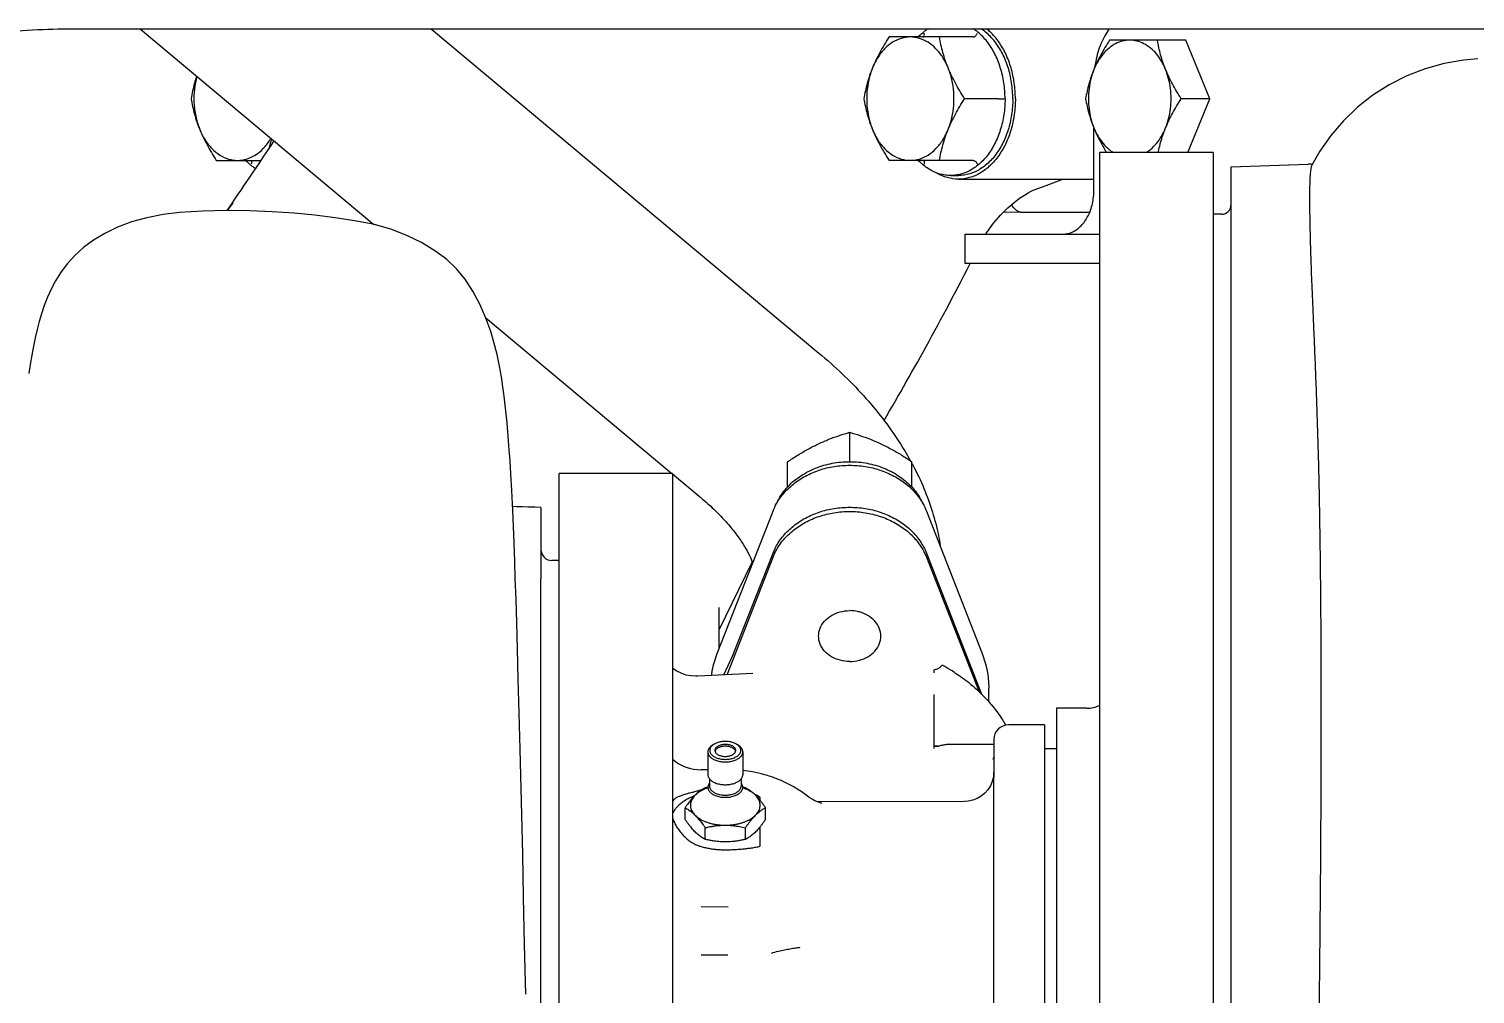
# Model space of a CAD drawing. Header units: millimetres. Extents: x 156850 to 204135, y 56350 to 74150.
# Drawn here: x 174962.6 to 175160.2, y 62209.1 to 62341 of the extents above; entities that cross this region are included whole.
import ezdxf

# ---------------------------------------------------------------- set-up
doc = ezdxf.new("R2010")
doc.units = ezdxf.units.MM
doc.header["$LTSCALE"] = 150
doc.layers.add('-----33 Equipment', color=5, linetype='Continuous')

# ---------------------------------------------------------------- blocks, each defined once
blk = doc.blocks.new('X-2F-PLAN$0$A$C73FA2420')
at = {"color": 0, "linetype": 'Continuous'}
for p, q in [((2552.34, 672.09), (2552.34, 672.08)), ((2586.73, 417.7), (2586.73, 670.35)), ((2586.73, 660.5), (2560.05, 628.59)), ((2568.8, 650.13), (2568.8, 644.05)), ((2562.87, 648.06), (2561.94, 648.69)), ((2563.02, 647.86), (2561.94, 648.63)), ((2563.38, 647.71), (2562.87, 648.06)), ((2564.19, 647.16), (2563.38, 647.71)), ((2564.75, 646.78), (2564.19, 647.16)), ((2565.32, 646.39), (2564.75, 646.78)), ((2565.92, 645.98), (2565.32, 646.39)), ((2566.53, 645.57), (2565.92, 645.98)), ((2567.17, 645.14), (2566.53, 645.57)), ((2567.83, 644.69), (2567.17, 645.14)), ((2568.52, 644.24), (2567.83, 644.69)), ((2569.23, 643.77), (2568.52, 644.24)), ((2569.96, 643.28), (2569.23, 643.77)), ((2570.71, 642.78), (2569.96, 643.28)), ((2571.49, 642.27), (2570.71, 642.78)), ((2586.73, 620.74), (2542.47, 567.78)), ((2547.27, 613.29), (2526.02, 587.86)), ((2543.94, 612.18), (2543.94, 612.18)), ((2389.29, 605.78), (2511.63, 605.78)), ((2518.5, 605.78), (2511.63, 605.78)), ((2521.38, 605.78), (2518.5, 605.78)), ((2452.22, 603.28), (2524.4, 603.29)), ((2514.11, 603.29), (2514.11, 604.26)), ((2524.4, 603.29), (2526.01, 603.29)), ((2526.02, 587.79), (2526.01, 603.29)), ((2524.52, 587.79), (2452.22, 587.78)), ((2525.96, 587.79), (2522.9, 584.14)), ((2526.02, 587.79), (2524.52, 587.79)), ((2478.73, 586.07), (2480.32, 586.07)), ((2460.23, 583.89), (2460.22, 580.22)), ((2466.75, 580.19), (2466.76, 583.87)), ((2476, 583.32), (2477.59, 583.32)), ((2487.95, 582.95), (2484.83, 582.95)), ((2485.52, 582.95), (2485.51, 583.87)), ((2498.68, 576.82), (2498.3, 584.34)), ((2484.27, 582.74), (2483.29, 582.74)), ((2501.42, 581.67), (2520.88, 574.05)), ((2502.15, 581.39), (2507.71, 581.39)), ((2504.63, 581.39), (2513.89, 576.89)), ((2498.48, 580.77), (2501.03, 579.58)), ((2498.5, 580.34), (2514.57, 574.05)), ((2501.03, 579.58), (2515.14, 574.05)), ((2476, 577.82), (2477.59, 577.82)), ((2484.27, 578.41), (2483.29, 578.41)), ((2487.95, 578.19), (2484.83, 578.19)), ((2475.06, 575.81), (2477.73, 575.81)), ((2478.73, 575.07), (2480.32, 575.07)), ((2481.33, 575.81), (2481.71, 575.81)), ((2524.11, 572.08), (2527.62, 572.08)), ((2481.19, 547.87), (2481.11, 567.94)), ((2527.62, 563.58), (2531.64, 563.58)), ((2533.25, 558.89), (2533.9, 558.51)), ((2568.8, 546.69), (2568.8, 558.2)), ((2585.67, 546.69), (2585.67, 558.2)), ((2524.11, 555.08), (2527.62, 555.08)), ((2488.43, 552.03), (2495.81, 552.03)), ((2515.14, 553.1), (2495.84, 545.55)), ((2514.57, 553.1), (2496.16, 545.89)), ((2498.76, 552.03), (2499.18, 552.03)), ((2520.88, 553.1), (2501.42, 545.49)), ((2488.97, 543.89), (2488.97, 549.93)), ((2499.64, 550.59), (2499.74, 550.76)), ((2566.73, 549.78), (2566.73, 548.72)), ((2554.73, 547.81), (2558.73, 547.81)), ((2554.73, 529.41), (2554.73, 547.81)), ((2558.73, 547.81), (2558.73, 529.41)), ((2566.23, 548.72), (2566.23, 530.2)), ((2577.23, 543.25), (2577.23, 547.88)), ((2440.96, 543.88), (2485.12, 543.89)), ((2485.19, 543.89), (2484.49, 543.89)), ((2485.12, 543.89), (2485.19, 543.89)), ((2487.38, 543.89), (2485.19, 543.89)), ((2489.64, 543.89), (2485.19, 543.89)), ((2487.54, 543.89), (2487.38, 543.89)), ((2494.78, 544.58), (2496.67, 544.58)), ((2491.64, 536.98), (2491.64, 541.89)), ((2561.79, 542.5), (2561.73, 540.14)), ((2561.73, 540.14), (2561.73, 540.11)), ((2561.73, 540.11), (2561.73, 530.78)), ((2564.76, 538.39), (2564.77, 538.37)), ((2491.64, 536.98), (2409.04, 536.97)), ((2488.39, 535.33), (2488.39, 536.98)), ((2488.39, 535.33), (2409.04, 535.32)), ((2493.92, 535.33), (2488.39, 535.33)), ((2493.92, 531.17), (2493.92, 535.33)), ((2564.73, 530.2), (2573.22, 530.2)), ((2385.06, 529.41), (2568.46, 529.41)), ((2568.46, 529.41), (2569.88, 529.41)), ((2569.88, 513.91), (2569.88, 529.41)), ((2585.23, 517.63), (2585.23, 528.07)), ((2577.23, 514.36), (2577.23, 518.27)), ((2569.88, 517.36), (2577.23, 514.36)), ((2577.23, 514.36), (2585.23, 517.63)), ((2568.38, 513.91), (2385.06, 513.91)), ((2561.45, 512.73), (2561.45, 513.91)), ((2569.88, 513.91), (2568.38, 513.91)), ((2525.38, 511.49), (2368.57, 511.51)), ((2562.7, 511.48), (2525.38, 511.49)), ((2567.91, 511.48), (2562.7, 511.48)), ((2567.91, 511.48), (2568.28, 500.92)), ((2570.06, 499.34), (2568.15, 500.43))]:
    blk.add_line(p, q, dxfattribs=at)
for points in [[(2552.34, 672.09), (2551.27, 672.66), (2550.09, 673.2), (2548.95, 673.65), (2547.85, 674.02), (2546.76, 674.34), (2545.68, 674.62), (2544.57, 674.87), (2543.41, 675.11), (2542.2, 675.33), (2540.92, 675.54), (2539.67, 675.72)], [(2561.67, 655.14), (2561.4, 657.38), (2560.97, 659.63), (2560.39, 661.72), (2559.66, 663.63), (2558.81, 665.37), (2557.88, 666.92), (2556.88, 668.27), (2555.82, 669.44), (2554.67, 670.48), (2553.45, 671.39), (2552.34, 672.08)], [(2543.94, 612.18), (2545.42, 612.62), (2547.25, 613.28), (2549.15, 614.13), (2550.95, 615.08), (2552.55, 616.1), (2553.98, 617.3), (2555.28, 618.69), (2556.46, 620.28), (2557.56, 622.08), (2558.55, 624.09), (2559.4, 626.29), (2560.08, 628.67), (2560.56, 631.22), (2560.95, 633.88), (2561.3, 636.64), (2561.58, 639.5), (2561.79, 642.47), (2561.91, 645.55), (2561.95, 648.72), (2561.86, 651.98), (2561.67, 655.14)], [(2527.69, 609.99), (2528.35, 610.03), (2529.21, 610.09), (2530.46, 610.18), (2531.72, 610.28), (2532.94, 610.39), (2534.14, 610.5), (2535.35, 610.63), (2536.57, 610.78), (2537.84, 610.95), (2539.2, 611.16), (2540.67, 611.42), (2542.29, 611.76), (2543.94, 612.18)], [(2473.99, 608.26), (2479.33, 608.38), (2488.31, 608.6)], [(2488.31, 608.6), (2493.23, 608.73), (2497.88, 608.86), (2502.06, 608.97)], [(2502.06, 608.97), (2505.58, 609.07), (2508.84, 609.17), (2511.66, 609.27), (2514.01, 609.34)], [(2514.01, 609.34), (2517.7, 609.48), (2520.97, 609.62), (2523.7, 609.76), (2525.94, 609.88), (2527.69, 609.99)], [(2521.38, 605.78), (2521.39, 606.6), (2521.4, 607.48), (2521.43, 608.3), (2521.46, 609.09), (2521.49, 609.65)], [(2454.86, 607.85), (2461.64, 607.99), (2468.1, 608.13), (2473.99, 608.26)], [(2498.3, 584.33), (2498.29, 584.58), (2498.33, 585.22), (2498.46, 585.9), (2498.71, 586.6), (2499.05, 587.28), (2499.41, 587.79)], [(2481.03, 567.72), (2481.13, 567.99), (2481.28, 568.32), (2481.48, 568.7), (2481.74, 569.11), (2481.96, 569.41)], [(2480.93, 567.39), (2480.93, 567.37), (2480.94, 567.41), (2480.97, 567.52), (2481.03, 567.72)], [(2533.9, 558.51), (2534.55, 558.13), (2535.2, 557.75), (2535.86, 557.37), (2536.52, 556.99), (2537.18, 556.61), (2537.85, 556.22), (2538.52, 555.84), (2539.2, 555.45), (2539.89, 555.07), (2540.57, 554.68), (2541.27, 554.29), (2541.96, 553.9), (2542.67, 553.51), (2543.37, 553.12), (2544.09, 552.73), (2544.81, 552.34), (2545.53, 551.94), (2546.26, 551.55), (2547, 551.15), (2547.74, 550.75), (2548.48, 550.36), (2549.24, 549.96), (2550, 549.56), (2550.76, 549.16), (2551.54, 548.75), (2552.31, 548.35), (2553.1, 547.95), (2553.89, 547.54), (2554.73, 547.11)], [(2498.85, 549.3), (2499.08, 549.67), (2499.37, 550.15), (2499.64, 550.59)], [(2485.19, 543.89), (2484.53, 543.94), (2483.9, 544.1), (2483.31, 544.36), (2482.78, 544.69), (2482.31, 545.11), (2481.91, 545.6), (2481.59, 546.15), (2481.35, 546.76), (2481.22, 547.41), (2481.19, 547.87)], [(2487.37, 543.89), (2487.28, 543.9), (2487.13, 543.92), (2487.01, 543.96), (2486.93, 544.01), (2486.9, 544.02)], [(2558.73, 544.97), (2558.94, 544.84), (2560.2, 543.93), (2561.35, 542.94), (2562.31, 541.98), (2563.05, 541.12), (2563.62, 540.36), (2564.06, 539.71), (2564.38, 539.17), (2564.6, 538.76), (2564.72, 538.5), (2564.76, 538.39)], [(2564.77, 538.38), (2565.38, 536.75), (2566.23, 534.45)], [(2582.69, 477.73), (2582.52, 479.69), (2582.06, 482.34), (2581.33, 484.95), (2580.36, 487.47), (2579.14, 489.86), (2577.71, 492.11), (2576.06, 494.21), (2574.22, 496.12), (2572.21, 497.84), (2570.06, 499.34)]]:
    blk.add_lwpolyline(points, dxfattribs=at)
for centre, radius, start, end in [((2515.63, 604.26), 1.52, 89.9935, 179.9935), ((2491.51, 583.87), 6, 139.2436, 180.0079), ((2489.64, 541.89), 2, 0.0079, 90.0079), ((2497.92, 531.17), 4, 180.0079, 206.1481), ((2562.7, 512.73), 1.25, 179.9934, 268.6642), ((2564.28, 500.78), 4, 354.1342, 1.9934)]:
    blk.add_arc(centre, radius, start, end, dxfattribs=at)
for points, start_tangent, end_tangent in [([(2586.73, 670.35), (2586.55, 675.91), (2586.02, 681.44), (2585.12, 686.92), (2583.88, 692.33), (2582.28, 697.66), (2580.35, 702.88), (2578.09, 707.96), (2575.5, 712.89), (2572.6, 717.65), (2569.41, 722.21), (2566.63, 725.74)], (0, 1), (-0.638844, 0.769336)), ([(2573.02, 652.38), (2571.98, 651.92), (2570.93, 651.39), (2569.87, 650.79), (2568.8, 650.13)], (-0.92582, -0.377964), (-0.84076, -0.541408)), ([(2573.02, 652.38), (2571.6, 651.65), (2570.41, 650.72), (2569.53, 649.64), (2568.98, 648.45), (2568.8, 647.22)], (-0.92582, -0.377964), (0, -1)), ([(2577.23, 653.57), (2576.17, 653.36), (2575.11, 653.1), (2574.06, 652.77), (2573.02, 652.38)], (-0.985438, -0.170033), (-0.92582, -0.377964)), ([(2580.26, 652.78), (2579.84, 652.89), (2578.12, 653.15), (2576.35, 653.15), (2574.63, 652.89), (2573.02, 652.38)], (-0.96487, 0.262727), (-0.92582, -0.377964)), ([(2580.3, 652.81), (2579.36, 653.1), (2578.3, 653.36), (2577.23, 653.57)], (-0.94825, 0.317524), (-0.985438, 0.170033)), ([(2568.8, 647.22), (2568.99, 645.98), (2569.53, 644.79), (2570.41, 643.71), (2571.59, 642.79), (2571.81, 642.65)], (0, -1), (0.860006, -0.510283)), ([(2567.69, 644.79), (2568.14, 645.41), (2568.18, 645.47)], (0.543505, 0.839406), (0.639571, 0.768732)), ([(2568.18, 645.47), (2568.35, 645.65)], (0.639571, 0.768732), (0.664539, 0.747253)), ([(2568.68, 645.32), (2568.64, 645.3), (2568.48, 645.3), (2568.3, 645.35)], (-0.926936, -0.375219), (-0.92582, 0.377964)), ([(2568.35, 645.65), (2568.77, 646.09)], (0.664539, 0.747253), (0.719955, 0.694021)), ([(2568.8, 645.5), (2568.76, 645.37), (2568.68, 645.32)], (0, -1), (-0.926936, -0.375219)), ([(2570.62, 642.85), (2570.93, 642.77), (2571.71, 642.53)], (0.967491, -0.252907), (0.951015, -0.309145)), ([(2478.9, 587.79), (2478.83, 587.76), (2478.29, 587.53), (2477.72, 587.22), (2477.15, 586.84), (2476.62, 586.39), (2476.15, 585.91), (2475.76, 585.41), (2475.44, 584.9), (2475.19, 584.38), (2475.01, 583.87)], (-0.939222, -0.343312), (-0.270212, -0.962801)), ([(2481.94, 584.79), (2481.89, 584.91), (2481.62, 585.5), (2481.32, 586.05), (2480.99, 586.53), (2480.64, 586.96), (2480.26, 587.32), (2479.86, 587.61), (2479.55, 587.79)], (-0.364051, 0.931379), (-0.898118, 0.439754)), ([(2482.74, 583.87), (2482.6, 584.39), (2482.46, 584.9), (2482.33, 585.41), (2482.19, 585.92), (2482.04, 586.39), (2481.88, 586.84), (2481.7, 587.22), (2481.5, 587.53), (2481.27, 587.76), (2481.24, 587.79)], (-0.270474, 0.962727), (-0.799001, 0.60133)), ([(2477.02, 584.7), (2477.25, 584.92), (2477.51, 585.15), (2477.78, 585.37), (2478.07, 585.6), (2478.39, 585.83), (2478.73, 586.07)], (0.704698, 0.709507), (0.826108, 0.563511)), ([(2480.32, 586.07), (2480.19, 585.83), (2480.04, 585.6), (2479.88, 585.37), (2479.71, 585.15), (2479.52, 584.92), (2479.3, 584.7)], (-0.461612, -0.887082), (-0.704698, -0.709507)), ([(2480.67, 585.33), (2480.38, 585.31), (2480.1, 585.23), (2479.82, 585.1), (2479.56, 584.92), (2479.3, 584.7)], (-1, -0.000105), (-0.704698, -0.709507)), ([(2482.03, 584.7), (2481.84, 584.89), (2481.62, 585.08), (2481.39, 585.27), (2481.15, 585.47), (2480.89, 585.66), (2480.62, 585.86), (2480.32, 586.07)], (-0.704871, 0.709336), (-0.826251, 0.563302)), ([(2482.03, 584.7), (2481.78, 584.92), (2481.51, 585.1), (2481.24, 585.23), (2480.95, 585.31), (2480.67, 585.33)], (-0.704871, 0.709336), (-1, -0.000105)), ([(2475.01, 583.87), (2474.87, 583.29), (2474.75, 582.69), (2474.66, 582.08), (2474.6, 581.45), (2474.58, 580.82), (2474.58, 580.19)], (-0.270212, -0.962801), (0.029274, -0.999571)), ([(2475.65, 580.57), (2475.66, 581.02), (2475.69, 581.48), (2475.74, 581.93), (2475.81, 582.38), (2475.9, 582.84), (2476, 583.32)], (-0.000138, 1), (0.229987, 0.973194)), ([(2476, 583.32), (2476.13, 583.56), (2476.27, 583.79), (2476.43, 584.02), (2476.61, 584.24), (2476.8, 584.47), (2477.02, 584.7)], (0.461612, 0.887082), (0.704698, 0.709507)), ([(2479.3, 584.7), (2479.1, 584.5), (2478.89, 584.31), (2478.66, 584.12), (2478.42, 583.92), (2478.16, 583.73), (2477.89, 583.53), (2477.59, 583.32)], (-0.704698, -0.709507), (-0.826108, -0.563511)), ([(2477.59, 583.32), (2477.69, 582.84), (2477.78, 582.38), (2477.85, 581.92), (2477.9, 581.47), (2477.93, 581.02), (2477.94, 580.57)], (0.230258, -0.97313), (0.000138, -1)), ([(2479.3, 584.7), (2479.06, 584.42), (2478.84, 584.11), (2478.64, 583.76), (2478.46, 583.37), (2478.3, 582.95), (2478.17, 582.51), (2478.07, 582.04), (2478, 581.56), (2477.95, 581.07), (2477.94, 580.57)], (-0.704698, -0.709507), (0.000138, -1)), ([(2483.11, 582.95), (2482.93, 582.93), (2482.76, 582.87), (2482.59, 582.77), (2482.43, 582.63), (2482.28, 582.46), (2482.15, 582.26), (2482.03, 582.02), (2481.93, 581.76), (2481.85, 581.48), (2481.79, 581.19), (2481.76, 580.88), (2481.75, 580.57), (2481.76, 580.26), (2481.79, 579.96), (2481.85, 579.66), (2481.93, 579.38), (2482.03, 579.12), (2482.15, 578.89), (2482.28, 578.68), (2482.43, 578.51), (2482.59, 578.37), (2482.76, 578.27), (2482.94, 578.21), (2483.11, 578.19)], (-1, -0.000156), (1, 0.000105)), ([(2482.62, 584.02), (2482.44, 584.25), (2482.25, 584.47), (2482.03, 584.7)], (-0.59255, 0.805534), (-0.704871, 0.709336)), ([(2483.03, 582.95), (2482.97, 583.15), (2482.82, 583.52), (2482.65, 583.86), (2482.46, 584.17), (2482.25, 584.45), (2482.03, 584.7)], (-0.314692, 0.949194), (-0.704871, 0.709336)), ([(2482.77, 583.79), (2482.62, 584.02)], (-0.549878, 0.835245), (-0.59255, 0.805534)), ([(2482.75, 583.83), (2482.74, 583.87)], (-0.266973, 0.963704), (-0.270474, 0.962727)), ([(2483.05, 583.32), (2482.92, 583.56), (2482.77, 583.79)], (-0.461828, 0.88697), (-0.549878, 0.835245)), ([(2483.13, 582.96), (2483.05, 583.32)], (-0.20737, 0.978263), (-0.230258, 0.97313)), ([(2483.13, 582.95), (2483.11, 582.95)], (-0.999622, 0.027488), (-1, -0.000105)), ([(2483.47, 582.87), (2483.29, 582.93), (2483.13, 582.95)], (-0.906087, 0.423091), (-0.999622, 0.027488)), ([(2484.83, 582.95), (2484.65, 582.93), (2484.48, 582.87), (2484.31, 582.77), (2484.27, 582.74)], (-1, -0.000156), (-0.784699, -0.619877)), ([(2487.95, 582.95), (2487.78, 582.93), (2487.6, 582.87), (2487.43, 582.77), (2487.27, 582.63), (2487.12, 582.46), (2486.99, 582.26), (2486.87, 582.02), (2486.77, 581.76), (2486.69, 581.48), (2486.64, 581.19), (2486.6, 580.88), (2486.59, 580.57), (2486.6, 580.26), (2486.64, 579.96), (2486.69, 579.66), (2486.77, 579.38), (2486.87, 579.12), (2486.99, 578.89), (2487.12, 578.68), (2487.27, 578.51), (2487.43, 578.37), (2487.6, 578.27), (2487.78, 578.21), (2487.95, 578.19)], (-1, -0.000156), (1, 0.000105)), ([(2488.31, 582.87), (2488.13, 582.93), (2487.95, 582.95)], (-0.906087, 0.423091), (-1, -0.000105)), ([(2522.9, 584.14), (2521.32, 582.35), (2519.76, 580.81), (2518.26, 579.52), (2516.84, 578.47), (2515.51, 577.65), (2514.3, 577.05), (2513.76, 576.83)], (-0.641328, -0.767267), (-0.935771, -0.352608)), ([(2483.29, 582.74), (2483.12, 582.72), (2482.95, 582.66), (2482.79, 582.56), (2482.64, 582.42), (2482.5, 582.25), (2482.38, 582.05), (2482.27, 581.82), (2482.19, 581.57), (2482.12, 581.3), (2482.07, 581.01), (2482.05, 580.72), (2482.05, 580.42), (2482.07, 580.13), (2482.12, 579.85), (2482.19, 579.57), (2482.27, 579.32), (2482.38, 579.09), (2482.51, 578.89), (2482.64, 578.72), (2482.79, 578.58), (2482.95, 578.49), (2483.12, 578.43), (2483.29, 578.41)], (-1, -0.000156), (1, 0.000105)), ([(2483.97, 582.42), (2483.86, 582.26), (2483.75, 582.02), (2483.65, 581.76), (2483.57, 581.48), (2483.51, 581.19), (2483.48, 580.88), (2483.46, 580.57), (2483.48, 580.26), (2483.51, 579.96), (2483.57, 579.66), (2483.65, 579.38), (2483.75, 579.12), (2483.86, 578.89), (2483.97, 578.72)], (-0.577457, -0.816421), (0.577708, -0.816243)), ([(2483.68, 582.74), (2483.64, 582.77), (2483.47, 582.87)], (-0.784888, 0.619637), (-0.906087, 0.423091)), ([(2484.27, 582.74), (2484.15, 582.63), (2484, 582.46), (2483.97, 582.42)], (-0.784699, -0.619877), (-0.577457, -0.816421)), ([(2488.16, 582.7), (2487.99, 582.68), (2487.83, 582.62), (2487.67, 582.53), (2487.52, 582.39), (2487.39, 582.23), (2487.27, 582.03), (2487.16, 581.8), (2487.07, 581.55), (2487.01, 581.29), (2486.96, 581.01), (2486.94, 580.72), (2486.94, 580.43), (2486.96, 580.14), (2487.01, 579.86), (2487.07, 579.59), (2487.16, 579.34), (2487.27, 579.12), (2487.39, 578.92), (2487.52, 578.75), (2487.67, 578.62), (2487.83, 578.52), (2487.99, 578.46), (2488.16, 578.44)], (-1, -0.000105), (1, 0.000105)), ([(2487.8, 581.86), (2487.7, 581.75), (2487.6, 581.62), (2487.52, 581.46), (2487.45, 581.28), (2487.4, 581.09), (2487.36, 580.89), (2487.34, 580.68), (2487.34, 580.47), (2487.36, 580.26), (2487.4, 580.05), (2487.45, 579.86), (2487.52, 579.68), (2487.6, 579.53), (2487.7, 579.4), (2487.8, 579.29)], (-0.765854, -0.643015), (0.766007, -0.642833)), ([(2487.92, 581.93), (2487.8, 581.86)], (-0.880718, -0.473642), (-0.765854, -0.643015)), ([(2488.04, 581.98), (2487.92, 581.93)], (-0.967241, -0.253858), (-0.880718, -0.473642)), ([(2488.16, 582), (2488.04, 581.98)], (-1, -0.000156), (-0.967241, -0.253858)), ([(2488.27, 581.86), (2488.15, 581.93), (2488.04, 581.98)], (-0.766007, 0.642833), (-0.967296, 0.253651)), ([(2488.79, 582.39), (2488.65, 582.53), (2488.49, 582.62), (2488.33, 582.68), (2488.16, 582.7)], (-0.686247, 0.727369), (-1, -0.000105)), ([(2488.16, 579.15), (2488.28, 579.16), (2488.4, 579.21), (2488.51, 579.29), (2488.62, 579.4), (2488.72, 579.53), (2488.8, 579.68), (2488.87, 579.86), (2488.92, 580.05), (2488.96, 580.26), (2488.97, 580.47), (2488.97, 580.68), (2488.96, 580.89), (2488.92, 581.09), (2488.87, 581.29), (2488.8, 581.46), (2488.71, 581.62), (2488.62, 581.75), (2488.51, 581.86), (2488.4, 581.93), (2488.28, 581.98), (2488.16, 582)], (1, 0.000156), (-1, -0.000105)), ([(2488.27, 579.29), (2488.37, 579.4), (2488.47, 579.53), (2488.55, 579.68), (2488.62, 579.86), (2488.67, 580.05), (2488.71, 580.26), (2488.73, 580.47), (2488.73, 580.68), (2488.71, 580.89), (2488.67, 581.09), (2488.62, 581.29), (2488.55, 581.46), (2488.47, 581.62), (2488.37, 581.75), (2488.27, 581.86)], (0.765854, 0.643015), (-0.766007, 0.642833)), ([(2488.91, 582.27), (2488.79, 582.46), (2488.64, 582.63), (2488.48, 582.77), (2488.31, 582.87)], (-0.504927, 0.863162), (-0.906087, 0.423091)), ([(2489.01, 582.09), (2488.93, 582.23), (2488.79, 582.39)], (-0.504887, 0.863186), (-0.686247, 0.727369)), ([(2489.02, 579.05), (2489.05, 579.12), (2489.16, 579.34), (2489.24, 579.59), (2489.31, 579.86), (2489.36, 580.14), (2489.38, 580.43), (2489.38, 580.72), (2489.36, 581.01), (2489.31, 581.29), (2489.24, 581.55), (2489.16, 581.8), (2489.05, 582.03), (2489.01, 582.09)], (0.504619, 0.863342), (-0.504887, 0.863186)), ([(2498.4, 582.46), (2499.08, 582.35), (2501.42, 581.67)], (0.990821, -0.135184), (0.931157, -0.364619)), ([(2474.58, 580.19), (2474.6, 579.53), (2474.64, 578.88), (2474.69, 578.23), (2474.76, 577.6), (2474.84, 576.98), (2474.94, 576.38), (2475.06, 575.81)], (0.029273, -0.999571), (0.235036, -0.971987)), ([(2476, 577.82), (2475.9, 578.3), (2475.81, 578.76), (2475.74, 579.21), (2475.69, 579.67), (2475.66, 580.12), (2475.65, 580.57)], (-0.230258, 0.97313), (-0.000138, 1)), ([(2477.94, 580.57), (2477.93, 580.19), (2477.91, 579.8), (2477.87, 579.41), (2477.82, 579.03), (2477.76, 578.63), (2477.68, 578.23), (2477.59, 577.82)], (0.000138, -1), (-0.229987, -0.973194)), ([(2477.94, 580.57), (2477.95, 580.12), (2477.99, 579.67), (2478.05, 579.23), (2478.13, 578.8), (2478.24, 578.39), (2478.37, 578), (2478.52, 577.63), (2478.69, 577.28), (2478.88, 576.97), (2479.09, 576.69), (2479.3, 576.45)], (0.000138, -1), (0.704871, -0.709336)), ([(2487.8, 579.29), (2487.92, 579.21), (2488.04, 579.16)], (0.766007, -0.642833), (0.967296, -0.253651)), ([(2488.04, 579.16), (2488.15, 579.21)], (0.967241, 0.253858), (0.880718, 0.473642)), ([(2488.04, 579.16), (2488.16, 579.15)], (0.967296, -0.253651), (1, 0.000105)), ([(2488.15, 579.21), (2488.27, 579.29)], (0.880718, 0.473642), (0.765854, 0.643015)), ([(2488.79, 578.75), (2488.93, 578.92), (2489.02, 579.05)], (0.686068, 0.727538), (0.504619, 0.863342)), ([(2477.02, 576.45), (2476.8, 576.67), (2476.61, 576.9), (2476.43, 577.12), (2476.28, 577.35), (2476.13, 577.58), (2476, 577.82)], (-0.704871, 0.709336), (-0.461828, 0.88697)), ([(2477.59, 577.82), (2477.93, 577.58), (2478.25, 577.35), (2478.54, 577.12), (2478.82, 576.9), (2479.07, 576.67), (2479.3, 576.45)], (0.826251, -0.563302), (0.704871, -0.709336)), ([(2481.96, 569.41), (2482.85, 570.69), (2483.65, 572.11), (2484.31, 573.62), (2484.84, 575.2), (2485.21, 576.84), (2485.41, 578.19)], (0.611344, 0.791365), (0.106872, 0.994273)), ([(2482.04, 576.45), (2482.28, 576.72), (2482.5, 577.03), (2482.7, 577.38), (2482.88, 577.77), (2483.03, 578.19)], (0.704698, 0.709507), (0.314252, 0.94934)), ([(2482.04, 576.45), (2482.22, 576.64), (2482.39, 576.83), (2482.54, 577.03), (2482.69, 577.22), (2482.82, 577.42), (2482.94, 577.62), (2483.05, 577.82)], (0.704698, 0.709507), (0.461612, 0.887082)), ([(2483.05, 577.82), (2483.13, 578.19)], (0.229987, 0.973194), (0.207076, 0.978325)), ([(2483.11, 578.19), (2483.13, 578.19)], (1, 0.000156), (0.999646, 0.026616)), ([(2483.13, 578.19), (2483.29, 578.21), (2483.47, 578.27)], (0.999646, 0.026616), (0.905993, 0.423292)), ([(2483.47, 578.27), (2483.64, 578.37), (2483.68, 578.4)], (0.905993, 0.423292), (0.784699, 0.619877)), ([(2483.97, 578.72), (2484, 578.68), (2484.15, 578.51), (2484.27, 578.4)], (0.577708, -0.816243), (0.784888, -0.619637)), ([(2484.27, 578.4), (2484.31, 578.37), (2484.48, 578.27), (2484.65, 578.21), (2484.83, 578.19)], (0.784888, -0.619637), (1, 0.000105)), ([(2487.95, 578.19), (2488.13, 578.21), (2488.31, 578.27)], (1, 0.000156), (0.905993, 0.423292)), ([(2488.16, 578.44), (2488.33, 578.46), (2488.49, 578.52), (2488.65, 578.62), (2488.79, 578.75)], (1, 0.000105), (0.686068, 0.727538)), ([(2488.31, 578.27), (2488.48, 578.37), (2488.64, 578.51), (2488.79, 578.68), (2488.91, 578.87)], (0.905993, 0.423292), (0.50466, 0.863318)), ([(2478.73, 575.07), (2478.39, 575.31), (2478.08, 575.54), (2477.78, 575.77), (2477.51, 575.99), (2477.25, 576.22), (2477.02, 576.45)], (-0.826251, 0.563302), (-0.704871, 0.709336)), ([(2479.3, 576.45), (2479.56, 576.22), (2479.83, 576.04), (2480.1, 575.91), (2480.38, 575.84), (2480.67, 575.81)], (0.704871, -0.709336), (1, 0.000105)), ([(2479.3, 576.45), (2479.49, 576.25), (2479.66, 576.06), (2479.81, 575.87), (2479.96, 575.67), (2480.09, 575.48), (2480.21, 575.28), (2480.32, 575.07)], (0.704871, -0.709336), (0.461828, -0.88697)), ([(2480.32, 575.07), (2480.67, 575.31), (2480.98, 575.54), (2481.28, 575.77), (2481.55, 576)], (0.826108, 0.563511), (0.759818, 0.650135)), ([(2480.67, 575.81), (2480.96, 575.84), (2481.24, 575.91), (2481.51, 576.04), (2481.78, 576.22), (2482.04, 576.45)], (1, 0.000105), (0.704698, 0.709507)), ([(2481.55, 576), (2481.8, 576.22), (2482.04, 576.45)], (0.759818, 0.650135), (0.704698, 0.709507)), ([(2481.71, 575.81), (2482.07, 576.38)], (0.573198, 0.819417), (0.503995, 0.863707)), ([(2481.71, 575.81), (2481.94, 576.35)], (0.425755, 0.904839), (0.363308, 0.931669)), ([(2482.07, 576.38), (2482.09, 576.42)], (0.503995, 0.863707), (0.499817, 0.866131)), ([(2482.09, 576.42), (2482.2, 576.61)], (0.499817, 0.866131), (0.475703, 0.879606)), ([(2460.46, 574.27), (2460.71, 573.32), (2460.9, 572.47), (2461.05, 571.69), (2461.17, 570.98), (2461.25, 570.34)], (0.269338, -0.963046), (0.122551, -0.992462)), ([(2514.57, 574.05), (2515.03, 573.85)], (0.931157, -0.364619), (0.906004, -0.423269)), ([(2515.03, 573.85), (2516.17, 573.21), (2517.61, 572), (2518.83, 570.48), (2519.78, 568.7), (2520.44, 566.73), (2520.78, 564.64), (2520.78, 562.51), (2520.44, 560.42), (2519.78, 558.45), (2518.83, 556.67), (2517.61, 555.15), (2516.17, 553.95), (2515.03, 553.3)], (0.906004, -0.423269), (-0.906004, -0.423269)), ([(2515.14, 574.05), (2516.74, 573.21), (2518.18, 572), (2519.4, 570.48), (2520.36, 568.7), (2521.02, 566.73), (2521.35, 564.64), (2521.35, 562.51), (2521.02, 560.42), (2520.36, 558.45), (2519.4, 556.67), (2518.18, 555.15), (2516.74, 553.95), (2515.14, 553.1)], (0.931157, -0.364619), (-0.931157, -0.364619)), ([(2520.88, 574.05), (2521.92, 573.56)], (0.931157, -0.364619), (0.870151, -0.492786)), ([(2521.92, 573.57), (2522.58, 573.23), (2524.12, 572.09)], (0.908094, -0.418767), (0.736811, -0.676099)), ([(2521.92, 573.56), (2522.48, 573.21), (2523.92, 572), (2525.14, 570.48), (2526.1, 568.7), (2526.76, 566.73), (2527.09, 564.64), (2527.09, 562.51), (2526.76, 560.42), (2526.1, 558.45), (2525.14, 556.67), (2523.92, 555.15), (2522.48, 553.95), (2521.92, 553.6)], (0.870151, -0.492786), (-0.870143, -0.492799)), ([(2524.12, 572.09), (2524.27, 571.96), (2525.68, 570.26), (2526.74, 568.23), (2527.4, 565.96), (2527.62, 563.59)], (0.736811, -0.676099), (0.001079, -0.999999)), ([(2527.62, 572.08), (2528.52, 570.67), (2529.35, 569.24), (2530.07, 567.83)], (0.553221, -0.833035), (0.427423, -0.904052)), ([(2500.3, 563.58), (2500.47, 564.89), (2500.96, 566.08), (2501.73, 567.02), (2502.7, 567.62), (2503.78, 567.83), (2504.85, 567.62), (2505.83, 567.02), (2506.6, 566.08), (2507.09, 564.89), (2507.26, 563.58)], (0, 1), (0, -1)), ([(2542.47, 567.78), (2539.63, 564.6), (2536.65, 561.7), (2533.55, 559.11), (2530.38, 556.86), (2527.79, 555.3)], (-0.641328, -0.767267), (-0.875229, -0.483709)), ([(2530.07, 567.83), (2530.68, 566.41), (2531.21, 564.98), (2531.64, 563.58)], (0.427423, -0.904052), (0.27094, -0.962596)), ([(2500.3, 563.58), (2500.47, 562.26), (2500.96, 561.08), (2501.73, 560.14), (2502.7, 559.54), (2503.78, 559.33), (2504.85, 559.54), (2505.83, 560.14), (2506.6, 561.08), (2507.09, 562.26), (2507.12, 562.38)], (0, -1), (0.234691, 0.97207)), ([(2507.12, 562.38), (2507.26, 563.58)], (0.234691, 0.97207), (0, 1)), ([(2527.62, 563.56), (2527.4, 561.19), (2526.74, 558.92), (2525.68, 556.89), (2524.27, 555.2), (2524.12, 555.06)], (-0.00108, -0.999999), (-0.736805, -0.676106)), ([(2527.62, 563.59), (2527.62, 563.58)], (0.001079, -0.999999), (0, -1)), ([(2527.62, 563.58), (2527.62, 563.56)], (0, -1), (-0.00108, -0.999999)), ([(2531.64, 563.58), (2531.21, 562.17), (2530.68, 560.74), (2530.07, 559.33)], (-0.27094, -0.962596), (-0.427423, -0.904052)), ([(2577.23, 561.65), (2576.17, 561.44), (2575.11, 561.17), (2574.06, 560.85), (2573.02, 560.46)], (-0.985438, -0.170033), (-0.92582, -0.377964)), ([(2581.45, 560.46), (2579.84, 560.96), (2578.12, 561.22), (2576.35, 561.22), (2574.63, 560.96), (2573.02, 560.46)], (-0.92582, 0.377964), (-0.92582, -0.377964)), ([(2581.45, 560.46), (2580.41, 560.85), (2579.36, 561.17), (2578.3, 561.44), (2577.23, 561.65)], (-0.92582, 0.377964), (-0.985438, 0.170033)), ([(2530.07, 559.33), (2529.35, 557.91), (2528.52, 556.48), (2527.62, 555.08)], (-0.427423, -0.904052), (-0.553221, -0.833035)), ([(2573.02, 560.46), (2571.98, 560), (2570.93, 559.47), (2569.87, 558.86), (2568.8, 558.2)], (-0.92582, -0.377964), (-0.84076, -0.541408)), ([(2573.02, 560.46), (2571.6, 559.73), (2570.41, 558.8), (2569.53, 557.72), (2568.98, 556.53), (2568.8, 555.29)], (-0.92582, -0.377964), (0, -1)), ([(2585.67, 558.2), (2584.6, 558.86), (2583.54, 559.47), (2582.49, 560), (2581.45, 560.46)], (-0.84076, 0.541408), (-0.92582, 0.377964)), ([(2585.67, 555.29), (2585.48, 556.53), (2584.94, 557.72), (2584.06, 558.8), (2582.88, 559.72), (2581.45, 560.46)], (0, 1), (-0.92582, 0.377964)), ([(2568.8, 555.29), (2568.99, 554.05), (2569.53, 552.87), (2570.41, 551.79), (2571.59, 550.86), (2573.02, 550.13)], (0, -1), (0.92582, -0.377964)), ([(2581.45, 550.13), (2582.87, 550.86), (2584.06, 551.79), (2584.94, 552.87), (2585.48, 554.06), (2585.67, 555.29)], (0.92582, 0.377964), (0, 1)), ([(2515.03, 553.3), (2514.57, 553.1)], (-0.906004, -0.423269), (-0.931157, -0.364619)), ([(2527.36, 555.07), (2527.16, 554.96), (2523.94, 553.43), (2520.73, 552.27), (2517.57, 551.46), (2516.12, 551.2)], (-0.880926, -0.473255), (-0.987932, -0.154887)), ([(2521.92, 553.6), (2520.88, 553.1)], (-0.870143, -0.492799), (-0.931157, -0.364619)), ([(2524.12, 555.06), (2522.58, 553.93), (2521.92, 553.58)], (-0.736805, -0.676106), (-0.908087, -0.418782)), ([(2567.15, 551.84), (2567.25, 552.07), (2568.14, 553.49), (2568.18, 553.54)], (0.378535, 0.925587), (0.639571, 0.768732)), ([(2568.18, 553.54), (2568.35, 553.73)], (0.639571, 0.768732), (0.664539, 0.747253)), ([(2568.48, 553.38), (2568.3, 553.42)], (-0.989806, 0.142419), (-0.92582, 0.377964)), ([(2568.35, 553.73), (2568.77, 554.17)], (0.664539, 0.747253), (0.719955, 0.694021)), ([(2568.68, 553.39), (2568.64, 553.38), (2568.48, 553.38)], (-0.926936, -0.375219), (-0.989806, 0.142419)), ([(2568.8, 553.57), (2568.76, 553.45), (2568.68, 553.39)], (0, -1), (-0.926936, -0.375219)), ([(2585.67, 553.57), (2585.71, 553.45), (2585.79, 553.39)], (0, -1), (0.926496, -0.376304)), ([(2586.12, 553.73), (2585.7, 554.17)], (-0.664574, 0.747223), (-0.719955, 0.694021)), ([(2585.79, 553.39), (2585.83, 553.38), (2585.99, 553.38), (2586.17, 553.42)], (0.926496, -0.376304), (0.92582, 0.377964)), ([(2586.28, 553.54), (2586.12, 553.73)], (-0.639571, 0.768732), (-0.664574, 0.747223)), ([(2586.78, 552.87), (2586.33, 553.49), (2586.28, 553.54)], (-0.54422, 0.838943), (-0.639571, 0.768732)), ([(2488.74, 552.03), (2488.74, 551.82), (2488.74, 551.6), (2488.74, 551.38)], (0.000115, -1), (0.000062, -1)), ([(2488.8, 552.03), (2488.78, 551.81), (2488.77, 551.6), (2488.74, 551.38)], (-0.029036, -0.999578), (-0.135313, -0.990803)), ([(2488.97, 549.93), (2488.95, 550.37), (2488.87, 550.86), (2488.74, 551.38)], (-0.000023, 1), (-0.287513, 0.957777)), ([(2499.16, 552.02), (2499.24, 551.81), (2499.32, 551.6), (2499.4, 551.42), (2499.48, 551.28), (2499.56, 551.18), (2499.63, 551.12)], (0.325623, -0.9455), (0.861963, -0.506971)), ([(2566.23, 548.72), (2566.45, 550.23), (2567.07, 551.69), (2567.16, 551.84)], (0, 1), (0.527024, 0.84985)), ([(2566.73, 549.78), (2566.79, 550.55), (2567.15, 551.84)], (0, 1), (0.378535, 0.925587)), ([(2568.8, 551.32), (2569.87, 551.11), (2570.93, 550.84), (2571.98, 550.52), (2573.02, 550.13)], (0.985438, -0.170033), (0.92582, -0.377964)), ([(2581.45, 550.13), (2582.49, 550.52), (2583.54, 550.84), (2584.6, 551.11), (2585.67, 551.32)], (0.92582, 0.377964), (0.985438, 0.170033)), ([(2499.74, 550.76), (2499.77, 550.86), (2499.77, 550.95), (2499.72, 551.04), (2499.63, 551.12)], (0.487933, 0.872881), (-0.861963, 0.506971)), ([(2566.83, 548.75), (2566.79, 549), (2566.73, 549.78)], (-0.1942, 0.980962), (0, 1)), ([(2573.02, 550.13), (2574.06, 549.67), (2575.11, 549.14), (2576.17, 548.54), (2577.23, 547.88)], (0.92582, -0.377964), (0.84076, -0.541408)), ([(2573.02, 550.13), (2574.63, 549.62), (2576.35, 549.36), (2578.12, 549.36), (2579.84, 549.62), (2581.45, 550.13)], (0.92582, -0.377964), (0.92582, 0.377964)), ([(2577.23, 547.88), (2578.3, 548.54), (2579.36, 549.14), (2580.41, 549.67), (2581.45, 550.13)], (0.84076, 0.541408), (0.92582, 0.377964)), ([(2498.81, 549.24), (2497.42, 547.31), (2496.4, 546.13)], (-0.544053, -0.839051), (-0.67802, -0.735043)), ([(2498.81, 549.24), (2498.83, 549.26), (2498.85, 549.3)], (0.544226, 0.838939), (0.507673, 0.86155)), ([(2577.23, 540.94), (2575.09, 541.09), (2573.02, 541.53), (2571.12, 542.25), (2569.46, 543.22), (2568.09, 544.4), (2567.07, 545.74), (2566.45, 547.2), (2566.23, 548.72)], (-1, 0), (0, 1)), ([(2577.23, 541.29), (2575.05, 541.46), (2572.96, 541.93), (2571.06, 542.71), (2569.43, 543.75), (2568.14, 545.01), (2567.25, 546.42), (2566.79, 547.94), (2566.73, 548.72)], (-1, 0), (0, 1)), ([(2577.23, 542.35), (2575.05, 542.52), (2572.96, 543), (2571.06, 543.77), (2569.43, 544.81), (2568.14, 546.07), (2567.25, 547.48), (2566.83, 548.75)], (-1, 0), (-0.1942, 0.980962)), ([(2495.73, 545.43), (2494.17, 544.03), (2492.36, 542.71), (2491.61, 542.25)], (-0.70967, -0.704534), (-0.86333, -0.50464)), ([(2495.86, 545.57), (2495.73, 545.43)], (-0.703629, -0.710567), (-0.70967, -0.704534)), ([(2496.4, 546.13), (2495.86, 545.57)], (-0.67802, -0.735043), (-0.703629, -0.710567)), ([(2501.42, 545.49), (2499.08, 544.81), (2496.67, 544.58)], (-0.931157, -0.364619), (-1, 0)), ([(2568.8, 546.69), (2568.76, 546.53), (2568.64, 546.36), (2568.48, 546.23), (2568.3, 546.13)], (0, -1), (-0.92582, -0.377964)), ([(2577.23, 542.35), (2579.42, 542.52), (2581.5, 543), (2583.41, 543.77), (2585.04, 544.81), (2586.33, 546.07), (2586.78, 546.68)], (1, 0), (0.54422, 0.838943)), ([(2577.23, 541.29), (2579.42, 541.46), (2581.5, 541.93), (2583.41, 542.71), (2585.04, 543.75), (2586.33, 545.01), (2586.78, 545.62)], (1, 0), (0.54422, 0.838943)), ([(2585.67, 546.69), (2585.71, 546.53), (2585.83, 546.36), (2585.99, 546.23), (2586.17, 546.13)], (0, -1), (0.92582, -0.377964)), ([(2577.23, 540.94), (2579.38, 541.09), (2581.44, 541.53), (2583.35, 542.25), (2585.01, 543.22), (2586.38, 544.4), (2586.77, 544.84)], (1, 0), (0.631355, 0.775494)), ([(2562.17, 541), (2562.64, 541.46), (2562.7, 541.52)], (0.751882, 0.659298), (0.667384, 0.744714)), ([(2577.23, 543.25), (2577.23, 543.06), (2577.23, 542.86), (2577.23, 542.65), (2577.23, 542.48)], (0, -1), (0, -1)), ([(2562.17, 541), (2562.02, 540.84), (2561.9, 540.67), (2561.81, 540.49), (2561.75, 540.3), (2561.73, 540.14)], (-0.751855, -0.659329), (-0.024897, -0.99969)), ([(2558.73, 534.41), (2558.81, 533.76), (2559.03, 533.11), (2559.39, 532.5), (2559.88, 531.94), (2560.49, 531.44), (2561.21, 531.01), (2562.01, 530.66), (2562.88, 530.41), (2563.8, 530.26), (2564.73, 530.2)], (0, -1), (1, 0)), ([(2573.23, 530.21), (2572.1, 529.65), (2571.11, 528.95), (2570.31, 528.14), (2569.86, 527.51)], (-0.92582, -0.377964), (-0.51125, -0.859432)), ([(2573.23, 530.21), (2572.25, 529.78), (2571.26, 529.28), (2570.25, 528.71), (2569.88, 528.48)], (-0.92582, -0.377964), (-0.852254, -0.523128)), ([(2577.23, 531.34), (2576.21, 531.14), (2575.21, 530.89), (2574.22, 530.58), (2573.23, 530.21)], (-0.985438, -0.170033), (-0.92582, -0.377964)), ([(2581.23, 530.21), (2579.97, 530.63), (2578.62, 530.88), (2577.23, 530.97), (2575.84, 530.88), (2574.5, 530.63), (2573.23, 530.21)], (-0.92582, 0.377965), (-0.92582, -0.377964)), ([(2581.23, 530.21), (2580.25, 530.58), (2579.26, 530.89), (2578.25, 531.14), (2577.23, 531.34)], (-0.92582, 0.377965), (-0.985438, 0.170034)), ([(2585.23, 528.07), (2584.21, 528.71), (2583.21, 529.28), (2582.22, 529.78), (2581.23, 530.21)], (-0.84076, 0.541409), (-0.92582, 0.377965)), ([(2585.23, 525.31), (2585.11, 526.29), (2584.75, 527.25), (2584.16, 528.14), (2583.36, 528.95), (2582.38, 529.65), (2581.23, 530.21)], (0, 1), (-0.92582, 0.377965)), ([(2586.74, 528.17), (2585.82, 528.73), (2584.73, 529.25), (2583.56, 529.66), (2582.32, 529.96), (2581.55, 530.09)], (-0.819587, 0.572955), (-0.991405, 0.130828)), ([(2581.23, 520.41), (2582.37, 520.98), (2583.36, 521.67), (2584.16, 522.48), (2584.75, 523.38), (2585.11, 524.33), (2585.23, 525.31)], (0.92582, 0.377964), (0, 1)), ([(2569.86, 523.12), (2570.31, 522.48), (2571.11, 521.68), (2572.09, 520.98), (2573.23, 520.41)], (0.511354, -0.85937), (0.92582, -0.377965)), ([(2569.88, 521.42), (2570.25, 521.34), (2571.26, 521.09), (2572.25, 520.78), (2573.23, 520.41)], (0.980036, -0.198819), (0.92582, -0.377965)), ([(2573.23, 520.41), (2574.5, 520), (2575.85, 519.74), (2577.24, 519.66), (2578.62, 519.74), (2579.97, 520), (2581.23, 520.41)], (0.92582, -0.377965), (0.92582, 0.377964)), ([(2573.23, 520.41), (2574.22, 519.98), (2575.21, 519.48), (2576.21, 518.91), (2577.23, 518.27)], (0.92582, -0.377965), (0.84076, -0.541409)), ([(2577.23, 518.27), (2578.25, 518.91), (2579.26, 519.48), (2580.25, 519.98), (2581.23, 520.41)], (0.84076, 0.541407), (0.92582, 0.377964)), ([(2581.23, 520.41), (2582.22, 520.78), (2583.21, 521.09), (2584.21, 521.34), (2585.23, 521.54)], (0.92582, 0.377964), (0.985438, 0.170033)), ([(2551.93, 500.45), (2549.1, 500.33), (2546.08, 500.2), (2542.86, 500.07), (2539.42, 499.93), (2535.8, 499.8), (2532, 499.67), (2528, 499.55)], (-0.999071, -0.043102), (-0.999618, -0.027641)), ([(2557.7, 500.65), (2556.38, 500.61), (2555.68, 500.59), (2554.96, 500.57), (2554.22, 500.54), (2553.46, 500.52), (2552.7, 500.49), (2551.93, 500.45)], (-0.999626, -0.027356), (-0.999103, -0.042344)), ([(2562.27, 500.74), (2560.87, 500.72), (2559.33, 500.69), (2557.7, 500.65)], (-0.999968, -0.008016), (-0.999638, -0.02691)), ([(2567.55, 500.58), (2566.91, 500.66), (2566.06, 500.71), (2565, 500.74), (2563.74, 500.75), (2562.27, 500.74)], (-0.988538, 0.150976), (-0.999968, -0.008014)), ([(2568.15, 500.43), (2567.94, 500.51), (2567.55, 500.58)], (-0.873569, 0.4867), (-0.988541, 0.150955)), ([(2472.77, 499.26), (2467.74, 499.3), (2462.7, 499.35), (2457.64, 499.4), (2452.55, 499.46), (2447.44, 499.53)], (-0.999974, 0.00727), (-0.999883, 0.015274)), ([(2496.54, 499.19), (2492.01, 499.19), (2487.3, 499.2), (2482.53, 499.21), (2477.7, 499.23), (2472.77, 499.26)], (-1, -0.000866), (-0.999974, 0.00727)), ([(2507.77, 499.24), (2504.22, 499.21), (2500.36, 499.2), (2496.54, 499.19)], (-0.999974, -0.007265), (-1, -0.000866)), ([(2518.26, 499.36), (2514.84, 499.31), (2511.23, 499.27), (2507.77, 499.24)], (-0.999889, -0.01492), (-0.999974, -0.007265)), ([(2528, 499.55), (2524.93, 499.48), (2521.57, 499.41), (2518.26, 499.36)], (-0.999697, -0.024607), (-0.999889, -0.01492))]:
    blk.add_spline(points, degree=3, dxfattribs=dict(at, start_tangent=start_tangent, end_tangent=end_tangent))
blk = doc.blocks.new('X-2F-PLAN$0$zw$C47F')
at = {"layer": '-----33 Equipment'}
blk.add_blockref('X-2F-PLAN$0$A$C73FA2420', (2898.05, 848.02), dxfattribs=at)

msp = doc.modelspace()

# ---------------------------------------------------------------- block references
at = {"layer": '-----33 Equipment', "rotation": 90.00000000000001}
msp.add_blockref('X-2F-PLAN$0$zw$C47F', (176486.3, 56856.22), dxfattribs=at)

doc.saveas('drawing.dxf')
